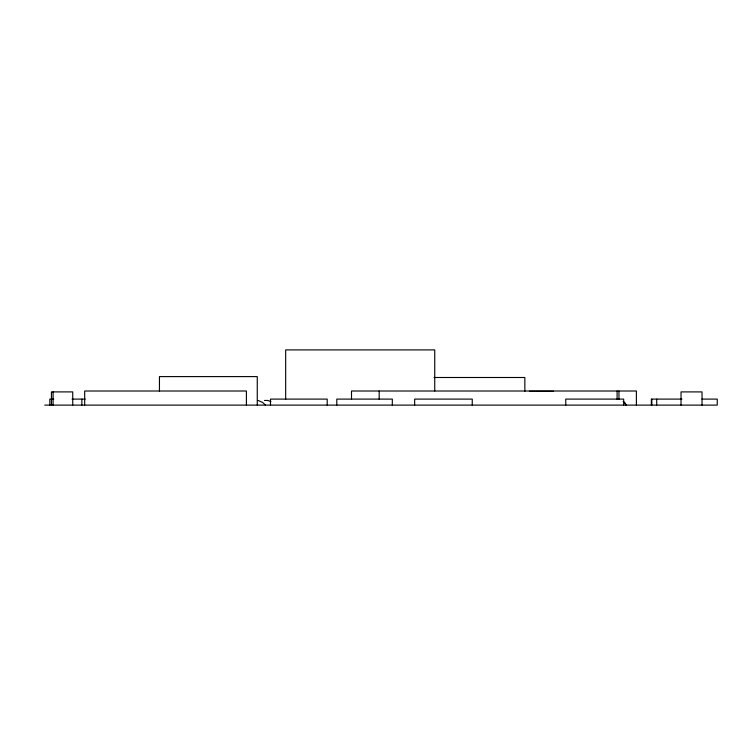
<?xml version="1.0" encoding="UTF-8"?>
<svg xmlns="http://www.w3.org/2000/svg" width="755" height="755" viewBox="0 0 755 755"><rect width="100%" height="100%" fill="white"/><g stroke="black" fill="none" stroke-linecap="round" stroke-linejoin="round"><path stroke-width="1.13" d="M264.439 400.443L267.685 400.443L270.875 401.528M434.087 377.5L524.848 377.5L524.848 391.298M529.425 391.298L553.547 391.298M53.747 399.102L49.83 399.102L49.83 405.105M72.018 399.102L85.258 399.102M681.944 399.102L651.357 399.102L651.357 405.105M701.952 399.102L717.25 399.102L717.25 405.105L44.743 405.105M258.059 400.443L262.674 402.472L265.477 405.105M702.027 405.105L702.027 391.902L681.029 391.902L681.029 405.105M656.708 399.102L656.708 405.105M651.82 399.102L651.82 405.105M636.389 405.105L636.389 391.005L351.509 391.005L351.509 399.225M623.658 405.105L623.658 399.102L565.759 399.102L565.759 405.105M618.968 391.005L618.968 399.225M617.099 391.005L617.099 399.225M472.252 405.105L472.252 399.102L414.655 399.102L414.655 405.105M434.738 391.005L434.738 349.895L285.673 349.895L285.673 399.225M392.317 405.105L392.317 399.102L336.805 399.102L336.805 405.105M379.18 391.005L379.18 399.225M327.198 405.105L327.198 399.102L270.498 399.102L270.498 405.105M257.266 405.105L257.266 376.603L159.456 376.603L159.456 391.42M246.404 405.105L246.404 391.005L84.683 391.005L84.683 405.105M81.851 399.102L81.851 405.105M72.735 405.105L72.735 391.902L51.434 391.902L51.463 405.105M53.086 391.902L53.086 405.105M623.281 401.613A7.88 7.88 0 0 1 626.188 405.105A7.965 7.89 -90 0 0 623.271 401.622"/></g></svg>
